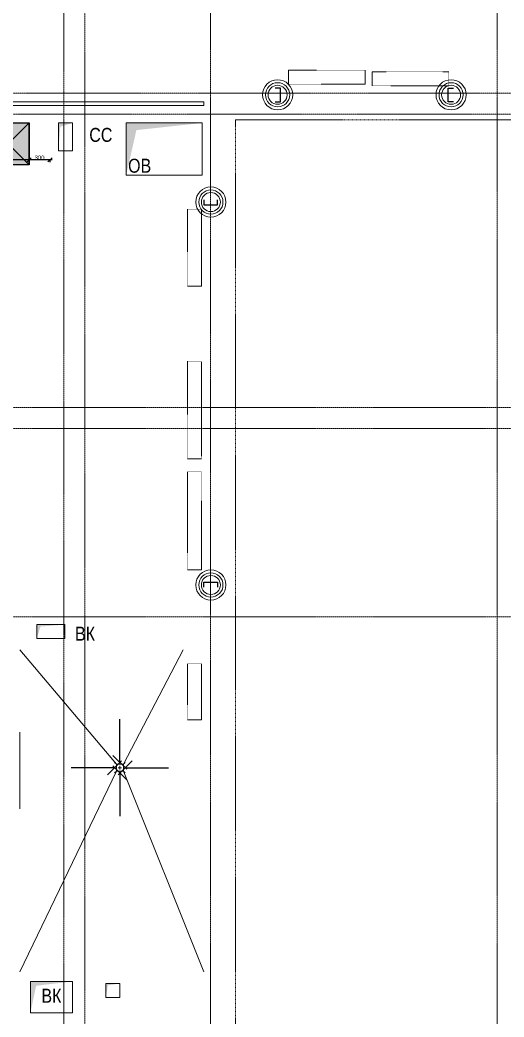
# Model space of a CAD drawing. Header units: millimetres. Extents: x -65509 to 912790, y 446 to 713294.
# Drawn here: x 134767 to 141697, y 350747 to 365027 of the extents above; entities that cross this region are included whole.
import ezdxf

# ---------------------------------------------------------------- set-up
doc = ezdxf.new("R2010")
doc.units = ezdxf.units.MM
for name, pattern in [('CENTER2', [28.575, 19.05, -3.175, 3.175, -3.175]), ('DASHED', [19.05, 12.7, -6.35]), ('HIDDEN2', [4.7625, 3.175, -1.5875])]:
    doc.linetypes.add(name, pattern=pattern)
doc.layers.get('Defpoints').update_dxf_attribs({"color": 250})
for name, color, linetype, lineweight in [('_Оборудование СС', 250, 'Continuous', 25), ('ВК_Шахты', 250, 'Continuous', 9), ('ДШ_КР', 250, 'Continuous', 35), ('КМ_Фахверки', 250, 'Continuous', 25), ('ОВ_Шахты', 250, 'Continuous', 5), ('РД_Оси_100', 250, 'Continuous', 0), ('РД_Разуклонка к трапам', 124, 'Continuous', 0), ('СС_Отверстия', 250, 'Continuous', 9)]:
    doc.layers.add(name, color=color, linetype=linetype, lineweight=lineweight)
doc.layers.add('АР_Делит', color=250, linetype='Continuous', lineweight=0, plot=False)
doc.layers.add('АР_Отопительные приборы', color=1, linetype='HIDDEN2', lineweight=0, true_color=0xff0000)
doc.styles.add('Arial0', font='arial.ttf')
doc.styles.add('ISOCPEUR_I_4', font='isocpeui.ttf', dxfattribs={"width": 0.9, "height": 350})
doc.styles.add('style1', font='ARIALN.TTF')
doc.dimstyles.new('ISOCPEUR_2_0_Черный_1', dxfattribs={"dimscale": 304.8, "dimtxt": 199.196235, "dimasz": 0.328084, "dimexe": 0.164042, "dimexo": 0.328084, "dimgap": 0, "dimtad": 1, "dimdec": 0, "dimrnd": 5, "dimzin": 0, "dimdsep": 46, "dimtxsty": 'ISOCPEUR_I_4', "dimblk1": 'OBLIQUE', "dimblk2": 'OBLIQUE', "dimsah": 1, "dimcen": 0.09, "dimdle": 0.328084, "dimazin": 0, "dimtfac": 1, "dimtdec": 4, "dimtix": 1, "dimtmove": 0, "dimatfit": 3, "dimfxl": 1, "dimtvp": 1, "dimtolj": 1, "dimtzin": 0, "dimarcsym": 2})
doc.dimstyles.new('scale_100', dxfattribs={"dimtxt": 250, "dimasz": 125, "dimexe": 60, "dimexo": 100, "dimgap": 30, "dimtad": 1, "dimdec": 0, "dimdsep": 46, "dimtxsty": 'style1', "dimblk": 'OBLIQUE', "dimcen": 150, "dimdle": 60, "dimclrd": 256, "dimclre": 256, "dimclrt": 256, "dimadec": 0, "dimazin": 0, "dimtfac": 1, "dimtdec": 0, "dimtmove": 1, "dimatfit": 3, "dimldrblk": 'OBLIQUE', "dimfxl": 1, "dimtolj": 1, "dimtzin": 0, "dimarcsym": 0})

# ---------------------------------------------------------------- blocks, each defined once
blk = doc.blocks.new('_Oblique')
at = {"color": 0, "linetype": 'ByBlock', "lineweight": -2}
blk.add_line((-0.5, -0.5), (0.5, 0.5), dxfattribs=at)
blk = doc.blocks.new('A$Cd7e03b91')
at = {"layer": 'РД_Разуклонка к трапам', "lineweight": 0}
for p, q in [((-100, 100), (-150, 150)), ((-50, 0), (50, 0)), ((0, -50), (0, 50)), ((100, 100), (150, 150)), ((-100, -100), (-150, -150)), ((100, -100), (150, -150))]:
    blk.add_line(p, q, dxfattribs=at)
blk.add_lwpolyline([(-100, 100), (100, 100), (100, -100), (-100, -100), (-100, 100)], dxfattribs=at)
blk.add_lwpolyline([(-100, 100), (100, 100), (100, -100), (-100, -100), (-100, 100)], dxfattribs=at)
blk = doc.blocks.new('СОШ_2200_АР_ОСИ_М100_28.05.24')
at = {"layer": 'АР_Делит', "color": 5, "linetype": 'DASHED'}
blk.add_lwpolyline([(114955, 135155), (114955, -355), (93595.036, -355), (93595.036, 13855), (94145, 13855), (94145, 68320), (66055, 68320), (66055, 13857.73), (83455, 13857.73), (83455, -355), (45245, -355), (45245, 13145), (44695, 13145), (44695, 26755), (45245, 26755), (45245, 68320), (20455, 68320), (20455, 26755), (27955, 26755), (27955, 13145), (-355, 13145), (-355, 100855)], dxfattribs=at)
at = {"layer": 'РД_Оси_100', "linetype": 'CENTER2'}
for p, q in [((20100, -6155), (20100, 139938.679)), ((29555, 61200), (-5954.958, 61200))]:
    blk.add_line(p, q, dxfattribs=at)
at = {"layer": 'РД_Оси_100', "color": 1, "linetype": 'CENTER2'}
blk.add_line((24200, -6155), (24200, 139938.679), dxfattribs=at)
at = {"layer": 'РД_Оси_100', "linetype": 'CENTER2'}
for points in [[(17850, 139938.679), (18000, 139538.679), (18000, -6194.092)], [(18300, -6196.31), (18300, 139538.679), (18450, 139938.679)], [(95715.503, 68700), (-5454.958, 68700), (-5954.958, 68850)], [(78274.959, 68400), (-5454.958, 68400), (-5954.958, 68250)], [(29555, 64200), (-5454.958, 64200), (-5954.958, 64350)], [(29555, 63900), (-5454.958, 63900), (-5954.958, 63750)]]:
    blk.add_lwpolyline(points, dxfattribs=at)
blk = doc.blocks.new('otv')
at = {"linetype": 'Continuous'}
blk.add_lwpolyline([(0, -1), (0, 0), (1, 0), (1, -1)], close=True, dxfattribs=at)
blk.add_solid([(0, -1), (0, 0), (0.135, -0.137), (1, 0)], dxfattribs=at)
blk = doc.blocks.new('Ф_пеноблок 200')
at = {"layer": 'АР_Делит', "color": 1}
for radius in [216, 173, 136]:
    blk.add_circle((103, -42), radius, dxfattribs=at)
at = {"layer": 'КМ_Фахверки'}
blk.add_lwpolyline([(0, -75), (0, 0), (200, 0), (200, -75)], dxfattribs=at)
blk = doc.blocks.new('*U23')
at = {"ltscale": 100, "true_color": 0xffffff}
h = blk.add_hatch(color=7, dxfattribs=at)
h.paths.add_polyline_path([(-300, 300), (-300, -300), (0, 0)])
h.paths.add_polyline_path([(0, 0), (300, 300), (-300, 300)])
h.paths.add_polyline_path([(300, 300), (0, 0), (300, -300)])
h.paths.add_polyline_path([(300, -300), (0, 0), (-300, -300)])
at = {"ltscale": 100}
blk.add_lwpolyline([(-300, 300), (300, 300), (300, -300), (-300, -300), (-300, 300), (300, -300), (300, 300), (-300, -300)], dxfattribs=at)
blk = doc.blocks.new('*D25')
at = {"layer": '_Оборудование СС', "color": 0, "lineweight": -2, "transparency": 16777216}
for p, q in [((-230984, 47461), (-230984, 47359)), ((-230953, 47389), (-231614, 47389)), ((-231584, 47360), (-231584, 47359))]:
    blk.add_line(p, q, dxfattribs=at)
at = {"layer": 'Defpoints', "color": 0, "transparency": 16777216}
for p in [(-231584, 47421), (-230984, 47522), (-231584, 47389)]:
    blk.add_point(p, dxfattribs=at)
at = {"layer": '_Оборудование СС', "color": 0, "lineweight": -2, "transparency": 16777216, "xscale": 60.96000000000001, "yscale": 60.96000000000001, "zscale": 60.96000000000001, "rotation": 180}
blk.add_blockref('_Oblique', (-231584, 47389), dxfattribs=at)
at = {"layer": '_Оборудование СС', "color": 0, "lineweight": -2, "transparency": 16777216, "xscale": 60.96000000000001, "yscale": 60.96000000000001, "zscale": 60.96000000000001}
blk.add_blockref('_Oblique', (-230984, 47389), dxfattribs=at)
at = {"layer": '_Оборудование СС', "color": 0, "transparency": 16777216, "insert": (-231284, 47420), "char_height": 61, "attachment_point": 5, "style": 'Arial0'}
blk.add_mtext('\\A1;600', dxfattribs=at)
blk = doc.blocks.new('*D26')
at = {"layer": '_Оборудование СС', "color": 0, "lineweight": -2, "transparency": 16777216}
for p, q in [((-231485, 47948), (-231485, 47287)), ((-231480, 47918), (-231454, 47918)), ((-231523, 47318), (-231454, 47318))]:
    blk.add_line(p, q, dxfattribs=at)
at = {"layer": 'Defpoints', "color": 0, "transparency": 16777216}
for p in [(-231541, 47918), (-231584, 47318), (-231485, 47318)]:
    blk.add_point(p, dxfattribs=at)
at = {"layer": '_Оборудование СС', "color": 0, "lineweight": -2, "transparency": 16777216, "xscale": 60.96000000000001, "yscale": 60.96000000000001, "zscale": 60.96000000000001}
for p, rotation in [((-231485, 47918), 90), ((-231485, 47318), 270)]:
    blk.add_blockref('_Oblique', p, dxfattribs=dict(at, rotation=rotation))
at = {"layer": '_Оборудование СС', "color": 0, "transparency": 16777216, "insert": (-231516, 47618), "char_height": 61, "attachment_point": 5, "rotation": 90, "style": 'Arial0'}
blk.add_mtext('\\A1;600', dxfattribs=at)
blk = doc.blocks.new('*D554')
at = {"layer": '_Оборудование СС', "color": 0, "lineweight": -2, "transparency": 16777216}
for p, q in [((135228, 363023), (134868, 363023)), ((134899, 363029), (134899, 362992)), ((135197, 363029), (135197, 362992))]:
    blk.add_line(p, q, dxfattribs=at)
at = {"layer": 'Defpoints', "color": 0, "lineweight": 25, "transparency": 16777216}
for p in [(134899, 363090), (134899, 363023), (135197, 363090)]:
    blk.add_point(p, dxfattribs=at)
at = {"layer": '_Оборудование СС', "color": 0, "lineweight": -2, "transparency": 16777216, "xscale": 60.96000000000001, "yscale": 60.96000000000001, "zscale": 60.96000000000001, "rotation": 180}
blk.add_blockref('_Oblique', (134899, 363023), dxfattribs=at)
at = {"layer": '_Оборудование СС', "color": 0, "lineweight": -2, "transparency": 16777216, "xscale": 60.96000000000001, "yscale": 60.96000000000001, "zscale": 60.96000000000001}
blk.add_blockref('_Oblique', (135197, 363023), dxfattribs=at)
at = {"layer": '_Оборудование СС', "color": 0, "transparency": 16777216, "insert": (135048, 363054), "char_height": 61, "attachment_point": 5, "style": 'Arial0'}
blk.add_mtext('\\A1;300', dxfattribs=at)
blk = doc.blocks.new('Bottom_R_800')
at = {"layer": 'АР_Отопительные приборы'}
blk.add_lwpolyline([(-400, -100), (400, -100), (400, 100), (-400, 100)], close=True, dxfattribs=at)
blk = doc.blocks.new('Bottom_R_1400')
at = {"layer": 'АР_Отопительные приборы'}
blk.add_lwpolyline([(-700, -100), (700, -100), (700, 100), (-700, 100)], close=True, dxfattribs=at)
blk = doc.blocks.new('Bottom_R_1100')
at = {"layer": 'АР_Отопительные приборы'}
blk.add_lwpolyline([(-550, -100), (550, -100), (550, 100), (-550, 100)], close=True, dxfattribs=at)
blk = doc.blocks.new('0589ш')
at = {"layer": '_Оборудование СС', "color": 5}
blk.add_blockref('*U23', (-231283.8, 47617.8), dxfattribs=at)
dim = blk.add_linear_dim(base=(-231484.8, 47317.8), p1=(-231540.7, 47917.8), p2=(-231583.8, 47317.8), angle=90, dimstyle='ISOCPEUR_2_0_Черный_1', override={"dimtxt": 0.2, "dimasz": 0.2, "dimexe": 0.1, "dimexo": 0.2, "dimpost": '<>', "dimtxsty": 'Arial0', "dimdle": 0.1, "dimfxl": 6000}, dxfattribs=at)
dim.commit()
dim.dimension.update_dxf_attribs({"geometry": '*D26', "text_midpoint": (-231516, 47617.8)})
dim = blk.add_linear_dim(base=(-231583.8, 47389.2), p1=(-230983.8, 47521.5), p2=(-231583.8, 47420.6), dimstyle='ISOCPEUR_2_0_Черный_1', override={"dimtxt": 0.2, "dimasz": 0.2, "dimexe": 0.1, "dimexo": 0.2, "dimpost": '<>', "dimtxsty": 'Arial0', "dimdle": 0.1, "dimfxl": 6000}, dxfattribs=at)
dim.commit()
dim.dimension.update_dxf_attribs({"geometry": '*D25', "text_midpoint": (-231283.8, 47420.3)})

msp = doc.modelspace()

# ---------------------------------------------------------------- linework, layer by layer
at = {"layer": 'ДШ_КР', "lineweight": 0}
msp.add_lwpolyline([(117397.159, 359301.733), (117397.159, 359351.733), (130122.207, 359351.733), (130122.207, 363851.738), (137397.159, 363851.738), (137397.159, 363801.733), (130172.159, 363801.733), (130172.159, 359301.733)], close=True, dxfattribs=at)
at = {"layer": 'РД_Разуклонка к трапам', "ltscale": 2}
for points in [[(134767.159, 356006.733), (136147.159, 354367.606), (136247.159, 354367.606), (137103.409, 356004.777)], [(134767.159, 353726.732), (134767.158, 354826.733)], [(134767.159, 351396.733), (136147.159, 354267.606), (136247.159, 354267.606), (137397.159, 351396.733)]]:
    msp.add_lwpolyline(points, dxfattribs=at)

# ---------------------------------------------------------------- block references
at = {"layer": '_Оборудование СС'}
msp.add_blockref('0589ш', (365882.497, 315633.902), dxfattribs=at)
at = {"layer": 'АР_Отопительные приборы'}
for p in [(139159.993, 364206.733), (140357.333, 364181.737)]:
    msp.add_blockref('Bottom_R_1100', p, dxfattribs=at)
at = {"layer": 'АР_Отопительные приборы', "rotation": 90}
for name, p in [('Bottom_R_1100', (137267.157, 361766.148)), ('Bottom_R_1400', (137267.157, 359438.949)), ('Bottom_R_1400', (137267.157, 357853.116)), ('Bottom_R_800', (137267.157, 355404.777))]:
    msp.add_blockref(name, p, dxfattribs=at)
at = {"layer": 'ВК_Шахты', "color": 1}
for p, xscale, yscale in [((135007.31, 356366.733), 400, 200), ((134917.099, 351256.733), 600, 450), ((135997.159, 351227.317), 200, 200), ((135997.159, 351227.317), 200, 200)]:
    msp.add_blockref('otv', p, dxfattribs=dict(at, xscale=xscale, yscale=yscale))
at = {"layer": 'КМ_Фахверки', "xscale": -1}
for p, rotation in [((138497.158, 363851.737), 270), ((137397.159, 362376.733), 180)]:
    msp.add_blockref('Ф_пеноблок 200', p, dxfattribs=dict(at, rotation=rotation))
at = {"layer": 'КМ_Фахверки', "rotation": 90}
msp.add_blockref('Ф_пеноблок 200', (140897.158, 363851.737), dxfattribs=at)
at = {"layer": 'КМ_Фахверки'}
msp.add_blockref('Ф_пеноблок 200', (137397.159, 356976.733), dxfattribs=at)
at = {"layer": 'ОВ_Шахты', "xscale": 1090, "yscale": 750}
msp.add_blockref('otv', (136287.182, 363551.733), dxfattribs=at)
at = {"layer": 'РД_Оси_100'}
msp.add_blockref('СОШ_2200_АР_ОСИ_М100_28.05.24', (117397.159, 295276.733), dxfattribs=at)
at = {"layer": 'РД_Разуклонка к трапам', "ltscale": 2, "xscale": -0.5000000000000002, "yscale": 0.5000000000000002, "zscale": 0.5}
msp.add_blockref('A$Cd7e03b91', (136197.159, 354317.606), dxfattribs=at)
at = {"layer": 'СС_Отверстия', "xscale": 200, "yscale": 400}
msp.add_blockref('otv', (135317.159, 363551.733), dxfattribs=at)

# ---------------------------------------------------------------- texts
at = {"layer": 'ВК_Шахты', "char_height": 200, "attachment_point": 5, "style": 'style1'}
for insert, width in [((135698.563, 356237.053), 250), ((135217.099, 351051.733), 600)]:
    msp.add_mtext('ВК', dxfattribs=dict(at, insert=insert, width=width))
at = {"layer": 'ОВ_Шахты', "insert": (136480.478, 362937.657), "char_height": 200, "width": 1850, "attachment_point": 5, "style": 'style1'}
msp.add_mtext('ОВ', dxfattribs=at)
at = {"layer": 'СС_Отверстия', "insert": (135924.876, 363379.17), "char_height": 200, "width": 590.00022, "attachment_point": 5, "style": 'style1'}
msp.add_mtext('СС', dxfattribs=at)

# ---------------------------------------------------------------- dimensions: what is measured, and where the dimension line sits
at = {"layer": '_Оборудование СС', "color": 5}
dim = msp.add_linear_dim(base=(134898.722, 363022.744), p1=(135197.159, 363090.17), p2=(134898.722, 363090.17), dimstyle='ISOCPEUR_2_0_Черный_1', override={"dimtxt": 0.2, "dimasz": 0.2, "dimexe": 0.1, "dimexo": 0.2, "dimpost": '<>', "dimtxsty": 'Arial0', "dimdle": 0.1, "dimfxl": 6000}, dxfattribs=at)
dim.commit()
dim.dimension.update_dxf_attribs({"geometry": '*D554', "text_midpoint": (135047.94, 363053.89)})

# ---------------------------------------------------------------- leaders
at = {"layer": 'РД_Разуклонка к трапам', "ltscale": 2}
for points in [[(136197.21, 354394.679), (136197.21, 355013.958)], [(136121.126, 354317.606), (135501.848, 354317.606)], [(136273.191, 354317.606), (136892.47, 354317.606)], [(136197.21, 354242.615), (136197.21, 353623.336)]]:
    msp.add_leader(points, dimstyle='scale_100', override={"dimasz": 200, "dimgap": 30, "dimtad": 0}, dxfattribs=at)

doc.saveas('drawing.dxf')
